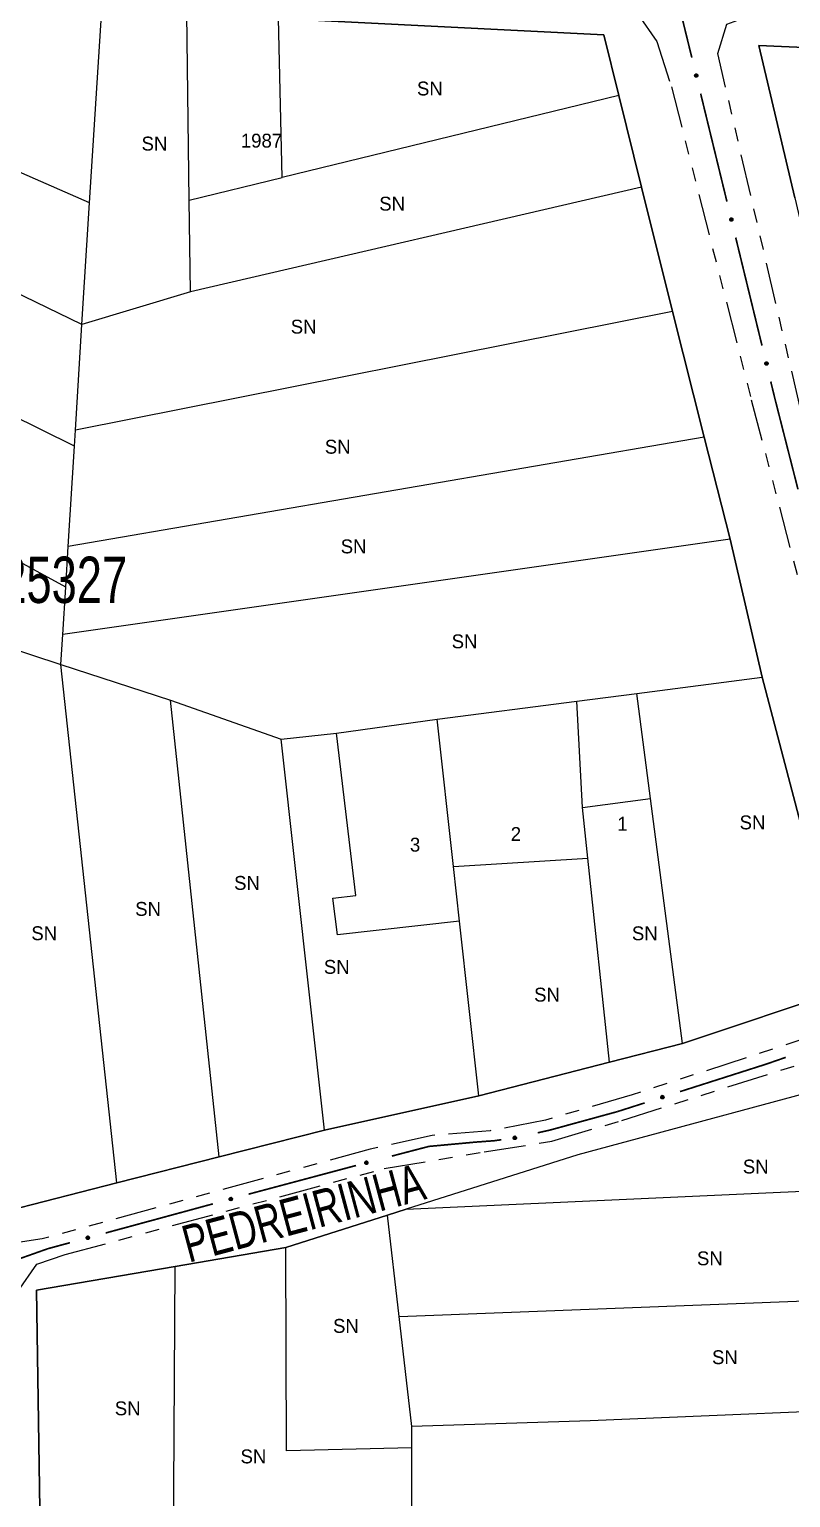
# Model space of a CAD drawing. Extents: x 204614 to 205597, y 4873311 to 4874446.
# Drawn here: x 204794.4 to 204876.6, y 4873628.3 to 4873786.8 of the extents above; entities that cross this region are included whole.
import ezdxf
from ezdxf.enums import TextEntityAlignment as Align

# ---------------------------------------------------------------- set-up
doc = ezdxf.new("R2010")
doc.units = 0
doc.header["$LTSCALE"] = 1.5
doc.header["$MEASUREMENT"] = 0
doc.linetypes.add('TRACO_25', pattern=[8, 3, -1, 1, -1, 1, -1])
for name, color, linetype in [('CD_MALHA_LOTES', 7, 'CONTINUOUS'), ('CD_TXT_QUADRA', 255, 'CONTINUOUS'), ('RU-QUADRA', 210, 'CONTINUOUS'), ('SV-EIXO-RUA-N-PAV', 6, 'CONTINUOUS'), ('SV-RUA-NAO-PAV', 7, 'CONTINUOUS'), ('SV-TXT-RUA-N-PAV', 7, 'CONTINUOUS'), ('Th_NmrPort', 1, 'CONTINUOUS')]:
    doc.layers.add(name, color=color, linetype=linetype)
doc.styles.add('ARIAL', font='ARIAL.SHX')

msp = doc.modelspace()

# ---------------------------------------------------------------- linework, layer by layer
at = {"layer": 'CD_MALHA_LOTES', "linetype": 'Continuous', "flags": 128}
for points in [[(204800.07, 4873754.9), (204744.19, 4873782.02), (204713.99, 4873790.62)], [(204800.899336, 4873768.028992), (204771.63, 4873780.87), (204775.27, 4873790.06)], [(204800.899336, 4873768.028992), (204802.215599, 4873788.866397)], [(204811.664892, 4873768.319111), (204811.39, 4873788.46)], [(204821.708073, 4873770.764839), (204821.312558, 4873787.955612)], [(204821.312558, 4873787.955612), (204856.44, 4873786.17), (204858.065006, 4873779.618526)], [(204799.261205, 4873741.770782), (204711.877529, 4873785.002826)], [(204877.051895, 4873768.592353), (204873.19, 4873785.04), (204929.649274, 4873782.543591)], [(204858.065006, 4873779.618526), (204821.708073, 4873770.764839)], [(204858.065006, 4873779.618526), (204860.517513, 4873769.730843)], [(204798.324667, 4873726.567918), (204708.374973, 4873775.68934)], [(204811.664892, 4873768.319111), (204821.708073, 4873770.764839)], [(204860.517513, 4873769.730843), (204811.8, 4873758.42)], [(204860.517513, 4873769.730843), (204863.846621, 4873756.309005)], [(204800.07, 4873754.9), (204800.899336, 4873768.028992)], [(204811.8, 4873758.42), (204811.664892, 4873768.319111)], [(204811.8, 4873758.42), (204800.07, 4873754.9)], [(204863.846621, 4873756.309005), (204799.367964, 4873743.503822)], [(204863.846621, 4873756.309005), (204867.284503, 4873742.750301)], [(204799.367964, 4873743.503822), (204800.07, 4873754.9)], [(204799.261205, 4873741.770782), (204799.367964, 4873743.503822)], [(204867.284503, 4873742.750301), (204798.593437, 4873730.930877)], [(204798.593437, 4873730.930877), (204799.261205, 4873741.770782)], [(204867.284503, 4873742.750301), (204870.081829, 4873731.730927)], [(204870.081829, 4873731.730927), (204798.009289, 4873721.448381)], [(204798.324667, 4873726.567918), (204798.593437, 4873730.930877)], [(204870.081829, 4873731.730927), (204873.55, 4873716.83)], [(204798.009289, 4873721.448381), (204798.324667, 4873726.567918)], [(204788.349052, 4873721.298252), (204797.808922, 4873718.195808)], [(204797.808922, 4873718.195808), (204798.009289, 4873721.448381)], [(204797.808922, 4873718.195808), (204809.63, 4873714.37)], [(204803.83, 4873662.25), (204797.808922, 4873718.195808)], [(204859.996034, 4873715.084901), (204873.55, 4873716.83)], [(204873.55, 4873716.83), (204882.386359, 4873683.130931), (204864.94, 4873677.29)], [(204853.525432, 4873714.251799), (204859.996034, 4873715.084901)], [(204861.482801, 4873703.719083), (204859.996034, 4873715.084901)], [(204809.63, 4873714.37), (204821.592463, 4873710.140368)], [(204814.901963, 4873665.053779), (204809.63, 4873714.37)], [(204838.445127, 4873712.310181), (204853.525432, 4873714.251799)], [(204854.14, 4873702.75), (204853.525432, 4873714.251799)], [(204827.556114, 4873710.799817), (204838.445127, 4873712.310181)], [(204840.203031, 4873696.404443), (204838.445127, 4873712.310181)], [(204821.592463, 4873710.140368), (204827.556114, 4873710.799817)], [(204826.26, 4873667.93), (204821.592463, 4873710.140368)], [(204840.854884, 4873690.506389), (204827.663454, 4873689.004048), (204827.185091, 4873692.975341), (204829.667149, 4873693.274318), (204827.556114, 4873710.799817)], [(204854.14, 4873702.75), (204861.482801, 4873703.719083)], [(204864.94, 4873677.29), (204861.482801, 4873703.719083)], [(204854.714901, 4873697.287685), (204854.14, 4873702.75)], [(204840.203031, 4873696.404443), (204854.714901, 4873697.287685)], [(204857.033344, 4873675.259427), (204854.714901, 4873697.287685)], [(204840.854884, 4873690.506389), (204840.203031, 4873696.404443)], [(204842.94, 4873671.64), (204840.854884, 4873690.506389)], [(204864.94, 4873677.29), (204857.033344, 4873675.259427)], [(204857.033344, 4873675.259427), (204842.94, 4873671.64)], [(204889.820607, 4873661.896589), (204888.72, 4873671.19), (204885.91, 4873673.96), (204853.64, 4873665.27), (204835.077328, 4873659.390447)], [(204842.94, 4873671.64), (204826.26, 4873667.93)], [(204826.26, 4873667.93), (204814.901963, 4873665.053779)], [(204814.901963, 4873665.053779), (204803.83, 4873662.25)], [(204803.83, 4873662.25), (204788.13, 4873658.2)], [(204835.077328, 4873659.390447), (204889.820607, 4873661.896589)], [(204833.086949, 4873658.760013), (204835.077328, 4873659.390447)], [(204822.1, 4873655.28), (204833.086949, 4873658.760013)], [(204834.334643, 4873647.808056), (204833.086949, 4873658.760013)], [(204810.127913, 4873653.224454), (204822.1, 4873655.28)], [(204822.156894, 4873633.308614), (204822.1, 4873655.28)], [(204795.183006, 4873650.658489), (204810.127913, 4873653.224454)], [(204809.927545, 4873617.159518), (204810.127913, 4873653.224454)], [(204795.597791, 4873622.2457), (204795.183006, 4873650.658489)], [(204834.334643, 4873647.808056), (204891.227829, 4873650.014151)], [(204835.688487, 4873635.924352), (204834.334643, 4873647.808056)], [(204892.635051, 4873638.131712), (204854.943151, 4873636.547478), (204835.688487, 4873635.924352)], [(204835.688487, 4873633.63537), (204835.688487, 4873635.924352)], [(204835.688487, 4873633.63537), (204822.156894, 4873633.308614)], [(204833.107352, 4873609.015133), (204835.72, 4873619.1), (204835.688487, 4873633.63537)]]:
    msp.add_lwpolyline(points, dxfattribs=at)
at = {"layer": 'RU-QUADRA', "linetype": 'Continuous', "flags": 128}
for points in [[(204788.13, 4873658.2), (204803.83, 4873662.25), (204814.901963, 4873665.053779), (204826.26, 4873667.93), (204842.94, 4873671.64), (204857.033344, 4873675.259427), (204864.94, 4873677.29), (204882.386359, 4873683.130931), (204873.55, 4873716.83), (204870.081829, 4873731.730927), (204867.284503, 4873742.750301), (204863.846621, 4873756.309005), (204860.517513, 4873769.730843), (204858.065006, 4873779.618526), (204856.44, 4873786.17), (204821.312558, 4873787.955612)], [(204974.569227, 4873780.294944), (204962.5, 4873780.7), (204950.7, 4873781.05), (204937.42, 4873782.2), (204929.649274, 4873782.543591), (204873.19, 4873785.04), (204877.051895, 4873768.592353), (204879.33, 4873758.89), (204882.37, 4873744.62), (204884.796635, 4873735.171458), (204887.527005, 4873724.540271), (204890.4, 4873713.3), (204895.82, 4873692.25), (204898.088073, 4873692.170595), (204898.45, 4873678.29), (204915.4, 4873678), (204929.45334, 4873678.548796), (204935.63, 4873678.79), (204942.618099, 4873678.402724), (204956.02, 4873677.66), (204955.99, 4873675.95), (204967.92, 4873675.62)], [(204898.48, 4873619.8), (204898.15, 4873629.7), (204892.92, 4873629.62), (204892.635051, 4873638.131712), (204891.227829, 4873650.014151), (204889.820607, 4873661.896589), (204888.72, 4873671.19), (204885.91, 4873673.96), (204853.64, 4873665.27), (204835.077328, 4873659.390447), (204833.086949, 4873658.760013), (204822.1, 4873655.28), (204810.127913, 4873653.224454), (204795.183006, 4873650.658489), (204795.597791, 4873622.2457)]]:
    msp.add_lwpolyline(points, dxfattribs=at)
at = {"layer": 'SV-EIXO-RUA-N-PAV', "const_width": 0.18}
for points in [[(204863.994676, 4873791.65769), (204865.939377, 4873783.723684)], [(204866.891174, 4873779.838574), (204869.730362, 4873768.179285)], [(204870.676758, 4873764.292855), (204873.515946, 4873752.633567)], [(204874.462342, 4873748.747137), (204874.698941, 4873747.77553)], [(204874.698941, 4873747.77553), (204874.908704, 4873746.914125)], [(204874.908704, 4873746.914125), (204877.403476, 4873737.113235)], [(204874.014552, 4873675.07355), (204864.66327, 4873672.090045)], [(204874.188648, 4873675.134051), (204874.014552, 4873675.07355)], [(204876.077823, 4873675.790572), (204874.188648, 4873675.134051)], [(204860.852521, 4873670.874234), (204857.99446, 4873669.962377)], [(204857.905222, 4873669.933906), (204851.243865, 4873668.110797)], [(204857.99446, 4873669.962377), (204857.905222, 4873669.933906)], [(204850.617668, 4873667.939418), (204849.299059, 4873667.646393)], [(204851.243865, 4873668.110797), (204850.617668, 4873667.939418)], [(204837.538426, 4873666.175062), (204833.541711, 4873665.130466)], [(204838.403777, 4873666.25494), (204837.538426, 4873666.175062)], [(204842.524647, 4873666.635329), (204838.403777, 4873666.25494)], [(204843.383904, 4873666.698977), (204842.524647, 4873666.635329)], [(204844.595847, 4873666.788751), (204843.383904, 4873666.698977)], [(204845.373224, 4873666.895975), (204844.595847, 4873666.788751)], [(204829.673169, 4873664.113459), (204819.044585, 4873661.27917)], [(204818.130518, 4873661.035419), (204818.078414, 4873661.021267)], [(204819.044585, 4873661.27917), (204818.130518, 4873661.035419)], [(204814.218262, 4873659.97283), (204802.637803, 4873656.82752)], [(204796.382923, 4873655.128664), (204793.066274, 4873653.954018)], [(204796.847573, 4873655.254865), (204796.382923, 4873655.128664)], [(204798.77765, 4873655.779084), (204796.847573, 4873655.254865)]]:
    msp.add_lwpolyline(points, dxfattribs=at)
at = {"layer": 'SV-EIXO-RUA-N-PAV'}
for points in [[(204866.488214, 4873781.94694), (204866.530391, 4873781.922179), (204866.561577, 4873781.892273), (204866.580409, 4873781.859844), (204866.589577, 4873781.826848), (204866.595155, 4873781.792035), (204866.593035, 4873781.755696), (204866.581749, 4873781.715884), (204866.557207, 4873781.6734), (204866.524472, 4873781.643467), (204866.493666, 4873781.623303), (204866.45981, 4873781.611762), (204866.425901, 4873781.606909), (204866.388226, 4873781.61036), (204866.347993, 4873781.622192), (204866.305871, 4873781.647903), (204866.275498, 4873781.677432), (204866.258107, 4873781.709277), (204866.246719, 4873781.743387), (204866.24145, 4873781.778996), (204866.243737, 4873781.814656), (204866.255723, 4873781.855143), (204866.281651, 4873781.896381), (204866.310756, 4873781.927011), (204866.342349, 4873781.944845), (204866.376183, 4873781.9553), (204866.411031, 4873781.961319), (204866.447649, 4873781.960709), (204866.488214, 4873781.94694)], [(204870.27652, 4873766.401716), (204870.31866, 4873766.376892), (204870.349801, 4873766.346939), (204870.368584, 4873766.314481), (204870.377703, 4873766.281472), (204870.383229, 4873766.24665), (204870.381054, 4873766.210314), (204870.369707, 4873766.17052), (204870.345101, 4873766.128073), (204870.312321, 4873766.098189), (204870.281485, 4873766.078072), (204870.247612, 4873766.066581), (204870.213695, 4873766.06178), (204870.176026, 4873766.065287), (204870.13581, 4873766.07718), (204870.093727, 4873766.102955), (204870.063399, 4873766.132529), (204870.046056, 4873766.1644), (204870.034719, 4873766.198527), (204870.029504, 4873766.234145), (204870.031845, 4873766.269801), (204870.043892, 4873766.31027), (204870.069882, 4873766.351469), (204870.099033, 4873766.382055), (204870.130653, 4873766.399841), (204870.164502, 4873766.410245), (204870.19936, 4873766.416212), (204870.235977, 4873766.415546), (204870.27652, 4873766.401716)], [(204874.062104, 4873750.855998), (204874.104244, 4873750.831173), (204874.135385, 4873750.801221), (204874.154168, 4873750.768763), (204874.163287, 4873750.735754), (204874.168813, 4873750.700932), (204874.166638, 4873750.664596), (204874.155291, 4873750.624802), (204874.130685, 4873750.582355), (204874.097905, 4873750.55247), (204874.067069, 4873750.532354), (204874.033196, 4873750.520863), (204873.999279, 4873750.516062), (204873.96161, 4873750.519569), (204873.921394, 4873750.531462), (204873.879311, 4873750.557237), (204873.848983, 4873750.586811), (204873.83164, 4873750.618682), (204873.820303, 4873750.652809), (204873.815088, 4873750.688426), (204873.817429, 4873750.724082), (204873.829476, 4873750.764552), (204873.855466, 4873750.805751), (204873.884617, 4873750.836336), (204873.916237, 4873750.854123), (204873.950086, 4873750.864527), (204873.984944, 4873750.870493), (204874.021561, 4873750.869828), (204874.062104, 4873750.855998)], [(204862.928237, 4873671.420939), (204862.90642, 4873671.377167), (204862.878718, 4873671.344008), (204862.847653, 4873671.323002), (204862.815362, 4873671.311597), (204862.781012, 4873671.303651), (204862.744613, 4873671.303279), (204862.704122, 4873671.311816), (204862.660059, 4873671.333394), (204862.627956, 4873671.364004), (204862.605732, 4873671.393358), (204862.591901, 4873671.426345), (204862.58474, 4873671.459843), (204862.585605, 4873671.497666), (204862.594657, 4873671.538614), (204862.617427, 4873671.582397), (204862.644808, 4873671.614719), (204862.675389, 4873671.634248), (204862.708639, 4873671.647942), (204862.743805, 4873671.655635), (204862.779537, 4873671.655793), (204862.82075, 4873671.646605), (204862.863665, 4873671.623559), (204862.896214, 4873671.596618), (204862.916168, 4873671.566319), (204862.928913, 4873671.53328), (204862.937302, 4873671.498924), (204862.939199, 4873671.462351), (204862.928237, 4873671.420939)], [(204846.977843, 4873667.00618), (204846.948864, 4873666.966781), (204846.915902, 4873666.938845), (204846.881704, 4873666.923458), (204846.847939, 4873666.91774), (204846.812736, 4873666.915782), (204846.776809, 4873666.921638), (204846.738373, 4873666.93697), (204846.698647, 4873666.965762), (204846.672248, 4873667.001409), (204846.655369, 4873667.03413), (204846.64738, 4873667.068995), (204846.646051, 4873667.103224), (204846.653368, 4873667.140342), (204846.669286, 4873667.179141), (204846.699204, 4873667.218387), (204846.731707, 4873667.245553), (204846.765176, 4873667.259568), (204846.800278, 4873667.267377), (204846.836241, 4873667.268946), (204846.871475, 4873667.262994), (204846.91051, 4873667.246897), (204846.948855, 4873667.216855), (204846.97632, 4873667.184746), (204846.9908, 4873667.151483), (204846.997711, 4873667.116751), (204847.000104, 4873667.081467), (204846.995721, 4873667.045108), (204846.977843, 4873667.00618)], [(204830.955042, 4873664.341365), (204830.93114, 4873664.298695), (204830.901871, 4873664.26691), (204830.869829, 4873664.247427), (204830.837026, 4873664.237592), (204830.802333, 4873664.231311), (204830.765958, 4873664.232695), (204830.725926, 4873664.243174), (204830.682954, 4873664.266852), (204830.652365, 4873664.298975), (204830.631582, 4873664.329366), (204830.619358, 4873664.362981), (204830.613821, 4873664.396786), (204830.616508, 4873664.434522), (204830.627524, 4873664.474987), (204830.652378, 4873664.517621), (204830.681286, 4873664.548585), (204830.712773, 4873664.566616), (204830.746645, 4873664.578692), (204830.782141, 4873664.58468), (204830.817839, 4873664.583115), (204830.858561, 4873664.571951), (204830.900315, 4873664.546862), (204830.931527, 4873664.518383), (204830.949997, 4873664.487157), (204830.961134, 4873664.453542), (204830.967857, 4873664.418822), (204830.967988, 4873664.382199), (204830.955042, 4873664.341365)], [(204816.315848, 4873660.428477), (204816.292142, 4873660.385698), (204816.26302, 4873660.353779), (204816.231069, 4873660.334147), (204816.198311, 4873660.324162), (204816.163647, 4873660.317721), (204816.127266, 4873660.318938), (204816.087187, 4873660.329233), (204816.044106, 4873660.352712), (204816.013369, 4873660.384694), (204815.992447, 4873660.414989), (204815.980068, 4873660.448547), (204815.974375, 4873660.482326), (204815.976889, 4873660.520075), (204815.987718, 4873660.56059), (204816.012376, 4873660.603337), (204816.041141, 4873660.634434), (204816.072544, 4873660.652611), (204816.106361, 4873660.664842), (204816.141828, 4873660.670993), (204816.177534, 4873660.669593), (204816.218306, 4873660.658616), (204816.260176, 4873660.63372), (204816.291519, 4873660.605385), (204816.310131, 4873660.574245), (204816.321423, 4873660.540681), (204816.328306, 4873660.505992), (204816.328606, 4873660.46937), (204816.315848, 4873660.428477)], [(204800.875237, 4873656.23473), (204800.851531, 4873656.191951), (204800.822409, 4873656.160032), (204800.790457, 4873656.140401), (204800.757699, 4873656.130416), (204800.723035, 4873656.123975), (204800.686655, 4873656.125191), (204800.646575, 4873656.135486), (204800.603495, 4873656.158965), (204800.572757, 4873656.190947), (204800.551835, 4873656.221242), (204800.539456, 4873656.254801), (204800.533764, 4873656.28858), (204800.536277, 4873656.326328), (204800.547107, 4873656.366843), (204800.571764, 4873656.409591), (204800.600529, 4873656.440687), (204800.631933, 4873656.458864), (204800.665749, 4873656.471095), (204800.701217, 4873656.477247), (204800.736922, 4873656.475847), (204800.777695, 4873656.46487), (204800.819564, 4873656.439974), (204800.850907, 4873656.411638), (204800.86952, 4873656.380498), (204800.880812, 4873656.346934), (204800.887695, 4873656.312246), (204800.887994, 4873656.275624), (204800.875237, 4873656.23473)]]:
    msp.add_lwpolyline(points, close=True, dxfattribs=at)
for points in [[(204866.24145, 4873781.778996), (204866.275498, 4873781.677432)], [(204866.243737, 4873781.814656), (204866.305871, 4873781.647903)], [(204866.244244, 4873781.792762), (204866.288682, 4873781.668783)], [(204866.253352, 4873781.830117), (204866.324634, 4873781.642472)], [(204866.255723, 4873781.855143), (204866.347993, 4873781.622192)], [(204866.271087, 4873781.872397), (204866.366888, 4873781.619111)], [(204866.281651, 4873781.896381), (204866.388226, 4873781.61036)], [(204866.295747, 4873781.90935), (204866.404919, 4873781.612978)], [(204866.310756, 4873781.927011), (204866.425901, 4873781.606909)], [(204866.326632, 4873781.932374), (204866.44165, 4873781.612147)], [(204866.342349, 4873781.944845), (204866.45981, 4873781.611762)], [(204866.359465, 4873781.947446), (204866.473782, 4873781.618618)], [(204866.376183, 4873781.9553), (204866.493666, 4873781.623303)], [(204866.395573, 4873781.954892), (204866.509617, 4873781.638641)], [(204866.411031, 4873781.961319), (204866.524472, 4873781.643467)], [(204866.430329, 4873781.956386), (204866.540176, 4873781.66299)], [(204866.447649, 4873781.960709), (204866.557207, 4873781.6734)], [(204866.466385, 4873781.95258), (204866.566812, 4873781.697617)], [(204866.488214, 4873781.94694), (204866.581749, 4873781.715884)], [(204866.51064, 4873781.932519), (204866.585222, 4873781.742872)], [(204866.530391, 4873781.922179), (204866.593035, 4873781.755696)], [(204866.548242, 4873781.905208), (204866.59103, 4873781.782229)], [(204866.561577, 4873781.892273), (204866.595155, 4873781.792035)], [(204870.029504, 4873766.234145), (204870.063399, 4873766.132529)], [(204870.031845, 4873766.269801), (204870.093727, 4873766.102955)], [(204870.032319, 4873766.247906), (204870.07657, 4873766.12386)], [(204870.041483, 4873766.285248), (204870.112482, 4873766.097495)], [(204870.043892, 4873766.31027), (204870.13581, 4873766.07718)], [(204870.059282, 4873766.327501), (204870.154701, 4873766.07407)], [(204870.069882, 4873766.351469), (204870.176026, 4873766.065287)], [(204870.083998, 4873766.364416), (204870.192722, 4873766.067881)], [(204870.099033, 4873766.382055), (204870.213695, 4873766.06178)], [(204870.114917, 4873766.387394), (204870.229452, 4873766.066994)], [(204870.130653, 4873766.399841), (204870.247612, 4873766.066581)], [(204870.147773, 4873766.402417), (204870.261594, 4873766.073417)], [(204870.164502, 4873766.410245), (204870.281485, 4873766.078072)], [(204870.183892, 4873766.409808), (204870.297459, 4873766.093385)], [(204870.19936, 4873766.416212), (204870.312321, 4873766.098189)], [(204870.21865, 4873766.41125), (204870.328055, 4873766.117689)], [(204870.235977, 4873766.415546), (204870.345101, 4873766.128073)], [(204870.2547, 4873766.407389), (204870.354743, 4873766.152275)], [(204870.27652, 4873766.401716), (204870.369707, 4873766.17052)], [(204870.298925, 4873766.387261), (204870.373221, 4873766.197503)], [(204870.31866, 4873766.376892), (204870.381054, 4873766.210314)], [(204870.336486, 4873766.359894), (204870.379088, 4873766.23685)], [(204870.349801, 4873766.346939), (204870.383229, 4873766.24665)], [(204873.815088, 4873750.688426), (204873.848983, 4873750.586811)], [(204873.817429, 4873750.724082), (204873.879311, 4873750.557237)], [(204873.817903, 4873750.702188), (204873.862154, 4873750.578142)], [(204873.827067, 4873750.73953), (204873.898066, 4873750.551777)], [(204873.829476, 4873750.764552), (204873.921394, 4873750.531462)], [(204873.844866, 4873750.781783), (204873.940285, 4873750.528352)], [(204873.855466, 4873750.805751), (204873.96161, 4873750.519569)], [(204873.869582, 4873750.818698), (204873.978306, 4873750.522162)], [(204873.884617, 4873750.836336), (204873.999279, 4873750.516062)], [(204873.900501, 4873750.841675), (204874.015036, 4873750.521276)], [(204873.916237, 4873750.854123), (204874.033196, 4873750.520863)], [(204873.933357, 4873750.856698), (204874.047178, 4873750.527698)], [(204873.950086, 4873750.864527), (204874.067069, 4873750.532354)], [(204873.969476, 4873750.864089), (204874.083043, 4873750.547667)], [(204873.984944, 4873750.870493), (204874.097905, 4873750.55247)], [(204874.004234, 4873750.865532), (204874.113639, 4873750.571971)], [(204874.021561, 4873750.869828), (204874.130685, 4873750.582355)], [(204874.040284, 4873750.861671), (204874.140327, 4873750.606557)], [(204874.062104, 4873750.855998), (204874.155291, 4873750.624802)], [(204874.084509, 4873750.841543), (204874.158806, 4873750.651785)], [(204874.104244, 4873750.831173), (204874.166638, 4873750.664596)], [(204874.12207, 4873750.814175), (204874.164672, 4873750.691132)], [(204874.135385, 4873750.801221), (204874.168813, 4873750.700932)], [(204862.896214, 4873671.596618), (204862.58474, 4873671.459843)], [(204862.863665, 4873671.623559), (204862.585605, 4873671.497666)], [(204862.877568, 4873671.610383), (204862.58936, 4873671.481192)], [(204862.902651, 4873671.581146), (204862.591044, 4873671.444489)], [(204862.916168, 4873671.566319), (204862.591901, 4873671.426345)], [(204862.839015, 4873671.632458), (204862.592876, 4873671.519553)], [(204862.82075, 4873671.646605), (204862.594657, 4873671.538614)], [(204862.919934, 4873671.549421), (204862.599698, 4873671.412875)], [(204862.928913, 4873671.53328), (204862.605732, 4873671.393358)], [(204862.795621, 4873671.647259), (204862.613291, 4873671.563306)], [(204862.779537, 4873671.655793), (204862.617427, 4873671.582397)], [(204862.929832, 4873671.513907), (204862.622125, 4873671.378494)], [(204862.937302, 4873671.498924), (204862.627956, 4873671.364004)], [(204862.75773, 4873671.653789), (204862.637081, 4873671.600974)], [(204862.743805, 4873671.655635), (204862.644808, 4873671.614719)], [(204862.933701, 4873671.479334), (204862.648508, 4873671.349672)], [(204862.939199, 4873671.462351), (204862.660059, 4873671.333394)], [(204862.93237, 4873671.443103), (204862.684876, 4873671.325468)], [(204862.928237, 4873671.420939), (204862.704122, 4873671.311816)], [(204862.915384, 4873671.397579), (204862.731285, 4873671.310197)], [(204862.90642, 4873671.377167), (204862.744613, 4873671.303279)], [(204862.89071, 4873671.358196), (204862.770946, 4873671.307096)], [(204862.878718, 4873671.344008), (204862.781012, 4873671.303651)], [(204846.97632, 4873667.184746), (204846.646051, 4873667.103224)], [(204846.9908, 4873667.151483), (204846.64738, 4873667.068995)], [(204846.980017, 4873667.168402), (204846.649637, 4873667.087019)], [(204846.991623, 4873667.13419), (204846.65276, 4873667.054391)], [(204846.948855, 4873667.216855), (204846.653368, 4873667.140342)], [(204846.9603, 4873667.201496), (204846.654251, 4873667.123469)], [(204846.997711, 4873667.116751), (204846.655369, 4873667.03413)], [(204846.926088, 4873667.229836), (204846.664273, 4873667.160665)], [(204846.995305, 4873667.097507), (204846.66898, 4873667.016683)], [(204846.91051, 4873667.246897), (204846.669286, 4873667.179141)], [(204847.000104, 4873667.081467), (204846.672248, 4873667.001409)], [(204846.993208, 4873667.062781), (204846.690049, 4873666.983775)], [(204846.885862, 4873667.251836), (204846.691866, 4873667.200284)], [(204846.995721, 4873667.045108), (204846.698647, 4873666.965762)], [(204846.871475, 4873667.262994), (204846.699204, 4873667.218387)], [(204846.849645, 4873667.264748), (204846.721744, 4873667.233332)], [(204846.836241, 4873667.268946), (204846.731707, 4873667.245553)], [(204846.985704, 4873667.02731), (204846.721744, 4873666.953711)], [(204846.977843, 4873667.00618), (204846.738373, 4873666.93697)], [(204846.961186, 4873666.98536), (204846.76486, 4873666.930732)], [(204846.948864, 4873666.966781), (204846.776809, 4873666.921638)], [(204846.930143, 4873666.950775), (204846.803407, 4873666.920897)], [(204846.915902, 4873666.938845), (204846.812736, 4873666.915782)], [(204830.931527, 4873664.518383), (204830.613821, 4873664.396786)], [(204830.900315, 4873664.546862), (204830.616508, 4873664.434522)], [(204830.949997, 4873664.487157), (204830.619358, 4873664.362981)], [(204830.93721, 4873664.502619), (204830.619376, 4873664.381146)], [(204830.913566, 4873664.533031), (204830.619464, 4873664.417886)], [(204830.876122, 4873664.556939), (204830.624826, 4873664.456034)], [(204830.952944, 4873664.470097), (204830.626496, 4873664.349151)], [(204830.858561, 4873664.571951), (204830.627524, 4873664.474987)], [(204830.961134, 4873664.453542), (204830.631582, 4873664.329366)], [(204830.961118, 4873664.434147), (204830.647239, 4873664.313729)], [(204830.833492, 4873664.573815), (204830.647327, 4873664.498751)], [(204830.967857, 4873664.418822), (204830.652365, 4873664.298975)], [(204830.817839, 4873664.583115), (204830.652378, 4873664.517621)], [(204830.963316, 4873664.399428), (204830.672202, 4873664.283668)], [(204830.795961, 4873664.582165), (204830.672905, 4873664.535228)], [(204830.782141, 4873664.58468), (204830.681286, 4873664.548585)], [(204830.967988, 4873664.382199), (204830.682954, 4873664.266852)], [(204830.960239, 4873664.363303), (204830.707361, 4873664.257739)], [(204830.955042, 4873664.341365), (204830.725926, 4873664.243174)], [(204830.941078, 4873664.318651), (204830.752979, 4873664.240247)], [(204830.93114, 4873664.298695), (204830.765958, 4873664.232695)], [(204830.914533, 4873664.280504), (204830.792445, 4873664.235237)], [(204830.901871, 4873664.26691), (204830.802333, 4873664.231311)], [(204816.291519, 4873660.605385), (204815.974375, 4873660.482326)], [(204816.260176, 4873660.63372), (204815.976889, 4873660.520075)], [(204816.27349, 4873660.61995), (204815.979921, 4873660.503453)], [(204816.297274, 4873660.589647), (204815.980003, 4873660.466712)], [(204816.310131, 4873660.574245), (204815.980068, 4873660.448547)], [(204816.235937, 4873660.643686), (204815.985107, 4873660.541624)], [(204816.313157, 4873660.557198), (204815.98727, 4873660.434751)], [(204816.218306, 4873660.658616), (204815.987718, 4873660.56059)], [(204816.321423, 4873660.540681), (204815.992447, 4873660.414989)], [(204816.193229, 4873660.660365), (204816.007412, 4873660.584445)], [(204816.321497, 4873660.521287), (204816.008176, 4873660.399424)], [(204816.177534, 4873660.669593), (204816.012376, 4873660.603337)], [(204816.328306, 4873660.505992), (204816.013369, 4873660.384694)], [(204816.155659, 4873660.668542), (204816.032822, 4873660.62104)], [(204816.323854, 4873660.486578), (204816.033277, 4873660.369479)], [(204816.141828, 4873660.670993), (204816.041141, 4873660.634434)], [(204816.328606, 4873660.46937), (204816.044106, 4873660.352712)], [(204816.320944, 4873660.450439), (204816.068555, 4873660.343712)], [(204816.315848, 4873660.428477), (204816.087187, 4873660.329233)], [(204816.301989, 4873660.405699), (204816.114253, 4873660.32643)], [(204816.292142, 4873660.385698), (204816.127266, 4873660.318938)], [(204816.27562, 4873660.36743), (204816.153741, 4873660.321602)], [(204816.26302, 4873660.353779), (204816.163647, 4873660.317721)], [(204800.850907, 4873656.411638), (204800.533764, 4873656.28858)], [(204800.819564, 4873656.439974), (204800.536277, 4873656.326328)], [(204800.832878, 4873656.426204), (204800.53931, 4873656.309706)], [(204800.856662, 4873656.395901), (204800.539391, 4873656.272965)], [(204800.86952, 4873656.380498), (204800.539456, 4873656.254801)], [(204800.795325, 4873656.449939), (204800.544496, 4873656.347877)], [(204800.872546, 4873656.363452), (204800.546658, 4873656.241004)], [(204800.777695, 4873656.46487), (204800.547107, 4873656.366843)], [(204800.880812, 4873656.346934), (204800.551835, 4873656.221242)], [(204800.752618, 4873656.466619), (204800.5668, 4873656.390698)], [(204800.880885, 4873656.32754), (204800.567564, 4873656.205678)], [(204800.736922, 4873656.475847), (204800.571764, 4873656.409591)], [(204800.887695, 4873656.312246), (204800.572757, 4873656.190947)], [(204800.715048, 4873656.474796), (204800.59221, 4873656.427293)], [(204800.883243, 4873656.292831), (204800.592665, 4873656.175732)], [(204800.701217, 4873656.477247), (204800.600529, 4873656.440687)], [(204800.887994, 4873656.275624), (204800.603495, 4873656.158965)], [(204800.880333, 4873656.256692), (204800.627943, 4873656.149965)], [(204800.875237, 4873656.23473), (204800.646575, 4873656.135486)], [(204800.861377, 4873656.211953), (204800.673641, 4873656.132684)], [(204800.851531, 4873656.191951), (204800.686655, 4873656.125191)], [(204800.835008, 4873656.173684), (204800.713129, 4873656.127855)], [(204800.822409, 4873656.160032), (204800.723035, 4873656.123975)]]:
    msp.add_lwpolyline(points, dxfattribs=at)
at = {"layer": 'SV-RUA-NAO-PAV', "linetype": 'TRACO_25'}
for points in [[(204860.1, 4873788.4, 10.440819), (204862.15, 4873785.45, 10.411642), (204863.73, 4873780.56, 10.508901), (204872.36, 4873746.79, 10.635337), (204888.32, 4873685.85, 9.915623), (204887.41, 4873681.78, 9.9448), (204883.21, 4873679.46, 10.071237), (204859.5, 4873671.74, 10.421368), (204850.14, 4873669.01, 10.421368), (204844.16, 4873667.86, 10.382464), (204837.9, 4873667.35, 10.382464), (204831.22, 4873665.89, 10.372738), (204795.77, 4873656.18, 10.353287), (204783.77, 4873654.34, 10.304657)], [(204793.16, 4873650.5, 10.187946), (204795.19, 4873653.45, 10.197673), (204798.27, 4873654.5, 10.168495), (204832.71, 4873663.78, 10.246302), (204843.52, 4873665.59, 10.246302), (204850.83, 4873666.74, 10.265754), (204858.38, 4873668.98, 10.304657), (204885.38, 4873677.5, 9.915623), (204888.85, 4873677.48, 9.905897), (204890.58, 4873676.05, 9.886445), (204892.62, 4873671.48, 9.769734), (204906.49, 4873620.36, 9.370975), (204918.51, 4873581.07, 8.894407), (204919.61, 4873574.31, 8.884681), (204920.06, 4873567.93, 8.767971), (204921.49, 4873561.98, 8.670712), (204931.33, 4873525.36, 8.388662), (204935.82, 4873504.97, 7.892643), (204935.22, 4873502.68, 7.892643), (204932.27, 4873502.28, 7.931546), (204886.39, 4873517.82, 8.641535), (204822.53, 4873538.72, 8.836052), (204776.68, 4873554.37, 9.127828)]]:
    msp.add_polyline3d(points, dxfattribs=at)
msp.add_polyline3d([(205013.86, 4873737.88, 9.157005), (205023.097798, 4873696.86698, 8.845778), (205028.37, 4873673.46, 8.845778), (205027.56, 4873671.54, 8.913858), (205023.91, 4873671.04, 9.050021), (204992.11, 4873671.43, 9.66275), (204981.717382, 4873672.061902, 9.818364), (204973.39, 4873672.6, 9.750283), (204965.44, 4873673.08, 9.876719), (204902.42, 4873676.08, 10.256028), (204897.99, 4873677.07, 9.935074), (204895.26, 4873680.05, 9.905897), (204880.47, 4873733.79, 10.683966), (204868.74, 4873784.15, 10.450545), (204869.72, 4873787.32, 10.353287), (204872.9, 4873788.48, 10.353287), (204934.86, 4873786.84, 9.779461), (204996.72, 4873784.4, 9.088924), (205001.89, 4873782.45, 9.001391), (205004.59, 4873778.72, 8.943036), (205006.53, 4873771.62, 9.059747)], close=True, dxfattribs=at)

# ---------------------------------------------------------------- texts
at = {"layer": 'CD_TXT_QUADRA', "style": 'ARIAL', "width": 0.7}
msp.add_text('278825327', height=5, dxfattribs=at).set_placement((204780.48961, 4873724.843155))
at = {"layer": 'SV-TXT-RUA-N-PAV', "style": 'ARIAL', "width": 0.7}
msp.add_text('PEDREIRINHA', height=4, rotation=15, dxfattribs=at).set_placement((204811.610661, 4873653.610567))
at = {"layer": 'Th_NmrPort', "color": 1}
for s, p in [('SN', (204836.257511, 4873780.387135)), ('SN', (204806.51501, 4873774.441416)), ('1987', (204817.235805, 4873774.756733)), ('SN', (204832.183487, 4873767.956089)), ('SN', (204822.623653, 4873754.676232)), ('SN', (204826.303756, 4873741.710723)), ('SN', (204828.021657, 4873730.951046)), ('SN', (204840.003722, 4873720.703228)), ('SN', (204871.100135, 4873701.155186)), ('2', (204846.383529, 4873699.903763)), ('1', (204857.892618, 4873701.007374)), ('3', (204835.495779, 4873698.748754)), ('SN', (204816.507197, 4873694.622195)), ('SN', (204805.828465, 4873691.817596)), ('SN', (204794.612395, 4873689.191903)), ('SN', (204859.469205, 4873689.182968)), ('SN', (204826.203209, 4873685.556817)), ('SN', (204848.906069, 4873682.561301)), ('SN', (204871.449657, 4873664.000596)), ('SN', (204866.496377, 4873654.094035)), ('SN', (204827.193934, 4873646.79818)), ('SN', (204868.119003, 4873643.418862)), ('SN', (204803.623152, 4873637.895171)), ('SN', (204817.201972, 4873632.706951))]:
    msp.add_text(s, height=1.5, dxfattribs=at).set_placement(p, align=Align.MIDDLE_LEFT)

doc.saveas('drawing.dxf')
